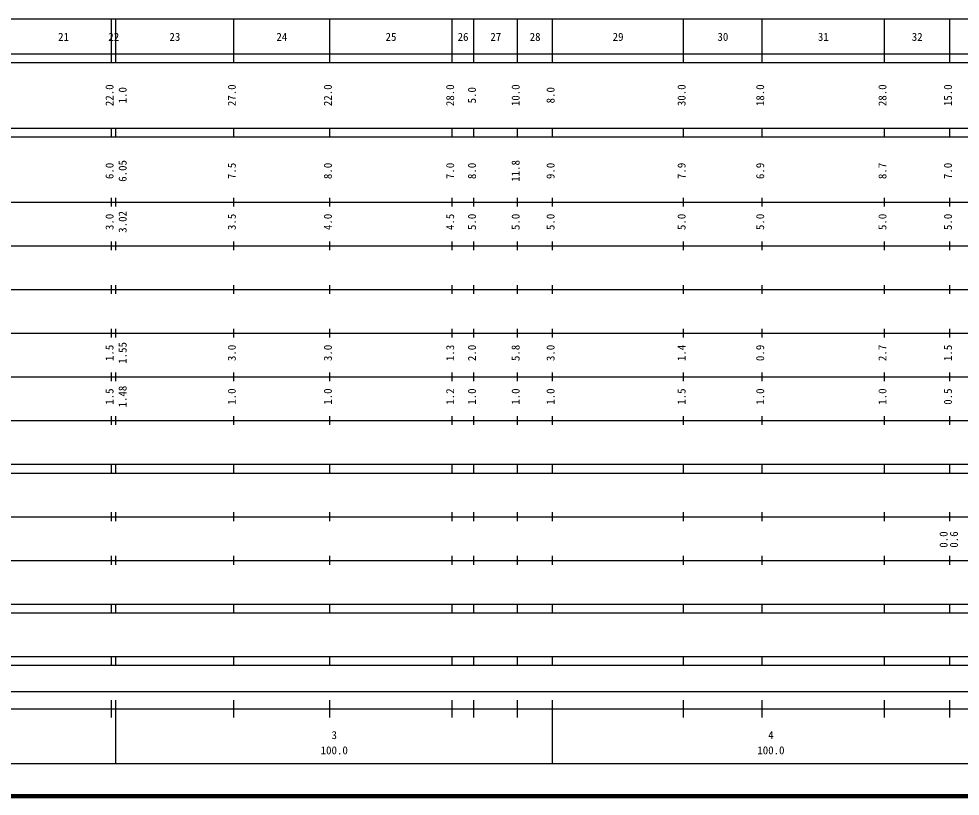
# Model space of a CAD drawing. Units: millimetres on the paper. Extents: x 40 to 680, y 20 to 380.
# Drawn here: x 245.8 to 461.3, y 20 to 198 of the extents above; entities that cross this region are included whole.
import ezdxf
from ezdxf.enums import TextEntityAlignment as Align

# ---------------------------------------------------------------- set-up
doc = ezdxf.new("R2010")
doc.units = ezdxf.units.MM
doc.layers.add('M-TTL', color=2, linetype='Continuous', lineweight=140)
doc.layers.add('M-TTL-BAND', color=7, linetype='Continuous', lineweight=25)
doc.styles.add('ＭＳ ゴシック', font='')
doc.styles.get('ＭＳ ゴシック').set_extended_font_data('MS Gothic')

msp = doc.modelspace()

# ---------------------------------------------------------------- linework, layer by layer
at = {"layer": 'M-TTL'}
msp.add_line((40, 20), (680, 20), dxfattribs=at)
at = {"layer": 'M-TTL-BAND'}
for p, q in [((68, 198), (579, 198)), ((267, 188), (267, 198)), ((268, 188), (268, 198)), ((295, 188), (295, 198)), ((317, 188), (317, 198)), ((345, 188), (345, 198)), ((350, 188), (350, 198)), ((360, 188), (360, 198)), ((368, 188), (368, 198)), ((398, 188), (398, 198)), ((416, 188), (416, 198)), ((444, 188), (444, 198)), ((459, 188), (459, 198)), ((40, 190), (579, 190)), ((40, 188), (579, 188)), ((40, 173), (579, 173)), ((267, 171), (267, 173)), ((268, 171), (268, 173)), ((295, 171), (295, 173)), ((317, 171), (317, 173)), ((345, 171), (345, 173)), ((350, 171), (350, 173)), ((360, 171), (360, 173)), ((368, 171), (368, 173)), ((398, 171), (398, 173)), ((416, 171), (416, 173)), ((444, 171), (444, 173)), ((459, 171), (459, 173)), ((40, 171), (579, 171)), ((40, 156), (579, 156)), ((267, 155), (267, 157)), ((268, 155), (268, 157)), ((295, 155), (295, 157)), ((317, 155), (317, 157)), ((345, 155), (345, 157)), ((350, 155), (350, 157)), ((360, 155), (360, 157)), ((368, 155), (368, 157)), ((398, 155), (398, 157)), ((416, 155), (416, 157)), ((444, 155), (444, 157)), ((459, 155), (459, 157)), ((267, 145), (267, 147)), ((268, 145), (268, 147)), ((295, 145), (295, 147)), ((317, 145), (317, 147)), ((345, 145), (345, 147)), ((350, 145), (350, 147)), ((360, 145), (360, 147)), ((368, 145), (368, 147)), ((398, 145), (398, 147)), ((416, 145), (416, 147)), ((444, 145), (444, 147)), ((459, 145), (459, 147)), ((46, 146), (579, 146)), ((52, 136), (579, 136)), ((267, 135), (267, 137)), ((268, 135), (268, 137)), ((295, 135), (295, 137)), ((317, 135), (317, 137)), ((345, 135), (345, 137)), ((350, 135), (350, 137)), ((360, 135), (360, 137)), ((368, 135), (368, 137)), ((398, 135), (398, 137)), ((416, 135), (416, 137)), ((444, 135), (444, 137)), ((459, 135), (459, 137)), ((46, 126), (579, 126)), ((267, 125), (267, 127)), ((268, 125), (268, 127)), ((295, 125), (295, 127)), ((317, 125), (317, 127)), ((345, 125), (345, 127)), ((350, 125), (350, 127)), ((360, 125), (360, 127)), ((368, 125), (368, 127)), ((398, 125), (398, 127)), ((416, 125), (416, 127)), ((444, 125), (444, 127)), ((459, 125), (459, 127)), ((267, 115), (267, 117)), ((268, 115), (268, 117)), ((295, 115), (295, 117)), ((317, 115), (317, 117)), ((345, 115), (345, 117)), ((350, 115), (350, 117)), ((360, 115), (360, 117)), ((368, 115), (368, 117)), ((398, 115), (398, 117)), ((416, 115), (416, 117)), ((444, 115), (444, 117)), ((459, 115), (459, 117)), ((52, 116), (579, 116)), ((46, 106), (579, 106)), ((267, 105), (267, 107)), ((268, 105), (268, 107)), ((295, 105), (295, 107)), ((317, 105), (317, 107)), ((345, 105), (345, 107)), ((350, 105), (350, 107)), ((360, 105), (360, 107)), ((368, 105), (368, 107)), ((398, 105), (398, 107)), ((416, 105), (416, 107)), ((444, 105), (444, 107)), ((459, 105), (459, 107)), ((40, 96), (579, 96)), ((267, 94), (267, 96)), ((268, 94), (268, 96)), ((295, 94), (295, 96)), ((317, 94), (317, 96)), ((345, 94), (345, 96)), ((350, 94), (350, 96)), ((360, 94), (360, 96)), ((368, 94), (368, 96)), ((398, 94), (398, 96)), ((416, 94), (416, 96)), ((444, 94), (444, 96)), ((459, 94), (459, 96)), ((40, 94), (579, 94)), ((267, 83), (267, 85)), ((268, 83), (268, 85)), ((295, 83), (295, 85)), ((317, 83), (317, 85)), ((345, 83), (345, 85)), ((350, 83), (350, 85)), ((360, 83), (360, 85)), ((368, 83), (368, 85)), ((398, 83), (398, 85)), ((416, 83), (416, 85)), ((444, 83), (444, 85)), ((459, 83), (459, 85)), ((49, 84), (579, 84)), ((40, 74), (579, 74)), ((267, 73), (267, 75)), ((268, 73), (268, 75)), ((295, 73), (295, 75)), ((317, 73), (317, 75)), ((345, 73), (345, 75)), ((350, 73), (350, 75)), ((360, 73), (360, 75)), ((368, 73), (368, 75)), ((398, 73), (398, 75)), ((416, 73), (416, 75)), ((444, 73), (444, 75)), ((459, 73), (459, 75)), ((40, 64), (579, 64)), ((267, 62), (267, 64)), ((268, 62), (268, 64)), ((295, 62), (295, 64)), ((317, 62), (317, 64)), ((345, 62), (345, 64)), ((350, 62), (350, 64)), ((360, 62), (360, 64)), ((368, 62), (368, 64)), ((398, 62), (398, 64)), ((416, 62), (416, 64)), ((444, 62), (444, 64)), ((459, 62), (459, 64)), ((40, 62), (579, 62)), ((40, 52), (579, 52)), ((267, 50), (267, 52)), ((268, 50), (268, 52)), ((295, 50), (295, 52)), ((317, 50), (317, 52)), ((345, 50), (345, 52)), ((350, 50), (350, 52)), ((360, 50), (360, 52)), ((368, 50), (368, 52)), ((398, 50), (398, 52)), ((416, 50), (416, 52)), ((444, 50), (444, 52)), ((459, 50), (459, 52)), ((40, 50), (579, 50)), ((71, 44), (565, 44)), ((267, 38), (267, 42)), ((268, 27.5), (268, 42)), ((295, 38), (295, 42)), ((317, 38), (317, 42)), ((345, 38), (345, 42)), ((350, 38), (350, 42)), ((360, 38), (360, 42)), ((368, 27.5), (368, 42)), ((398, 38), (398, 42)), ((416, 38), (416, 42)), ((444, 38), (444, 42)), ((459, 38), (459, 42)), ((40, 40), (579, 40)), ((68, 27.5), (579, 27.5))]:
    msp.add_line(p, q, dxfattribs=at)

# ---------------------------------------------------------------- texts
at = {"layer": 'M-TTL-BAND', "style": 'ＭＳ ゴシック'}
for s, p in [('21', (256, 192.405)), ('22', (267.5, 192.405)), ('23', (281.5, 192.405)), ('24', (306, 192.405)), ('25', (331, 192.405)), ('26', (347.5, 192.405)), ('27', (355, 192.405)), ('28', (364, 192.405)), ('29', (383, 192.405)), ('30', (407, 192.405)), ('31', (430, 192.405)), ('32', (451.5, 192.405)), ('3', (318, 32.523)), ('4', (418, 32.523)), ('100.0', (318, 29.033)), ('100.0', (418, 29.033))]:
    msp.add_text(s, height=1.833, dxfattribs=at).set_placement(p, align=Align.BOTTOM_CENTER)
for s, p in [('22.0', (268, 180.5)), ('1.0', (271, 180.5)), ('27.0', (296, 180.5)), ('22.0', (318, 180.5)), ('28.0', (346, 180.5)), ('5.0', (351, 180.5)), ('10.0', (361, 180.5)), ('8.0', (369, 180.5)), ('30.0', (399, 180.5)), ('18.0', (417, 180.5)), ('28.0', (445, 180.5)), ('15.0', (460, 180.5)), ('6.0', (268, 163.174)), ('6.05', (271, 163.174)), ('7.5', (296, 163.174)), ('8.0', (318, 163.174)), ('7.0', (346, 163.174)), ('8.0', (351, 163.174)), ('11.8', (361, 163.174)), ('9.0', (369, 163.174)), ('7.9', (399, 163.174)), ('6.9', (417, 163.174)), ('8.7', (445, 163.174)), ('7.0', (460, 163.174)), ('3.0', (268, 151.5)), ('3.02', (271, 151.5)), ('3.5', (296, 151.5)), ('4.0', (318, 151.5)), ('4.5', (346, 151.5)), ('5.0', (351, 151.5)), ('5.0', (361, 151.5)), ('5.0', (369, 151.5)), ('5.0', (399, 151.5)), ('5.0', (417, 151.5)), ('5.0', (445, 151.5)), ('5.0', (460, 151.5)), ('1.5', (268, 121.5)), ('1.55', (271, 121.5)), ('3.0', (296, 121.5)), ('3.0', (318, 121.5)), ('1.3', (346, 121.5)), ('2.0', (351, 121.5)), ('5.8', (361, 121.5)), ('3.0', (369, 121.5)), ('1.4', (399, 121.5)), ('0.9', (417, 121.5)), ('2.7', (445, 121.5)), ('1.5', (460, 121.5)), ('1.5', (268, 111.5)), ('1.48', (271, 111.5)), ('1.0', (296, 111.5)), ('1.0', (318, 111.5)), ('1.2', (346, 111.5)), ('1.0', (351, 111.5)), ('1.0', (361, 111.5)), ('1.0', (369, 111.5)), ('1.5', (399, 111.5)), ('1.0', (417, 111.5)), ('1.0', (445, 111.5)), ('0.5', (460, 111.5)), ('0.0', (459, 78.764)), ('0.6', (461.37, 78.764))]:
    msp.add_text(s, height=1.833, rotation=90, dxfattribs=at).set_placement(p, align=Align.BOTTOM_CENTER)

doc.saveas('drawing.dxf')
